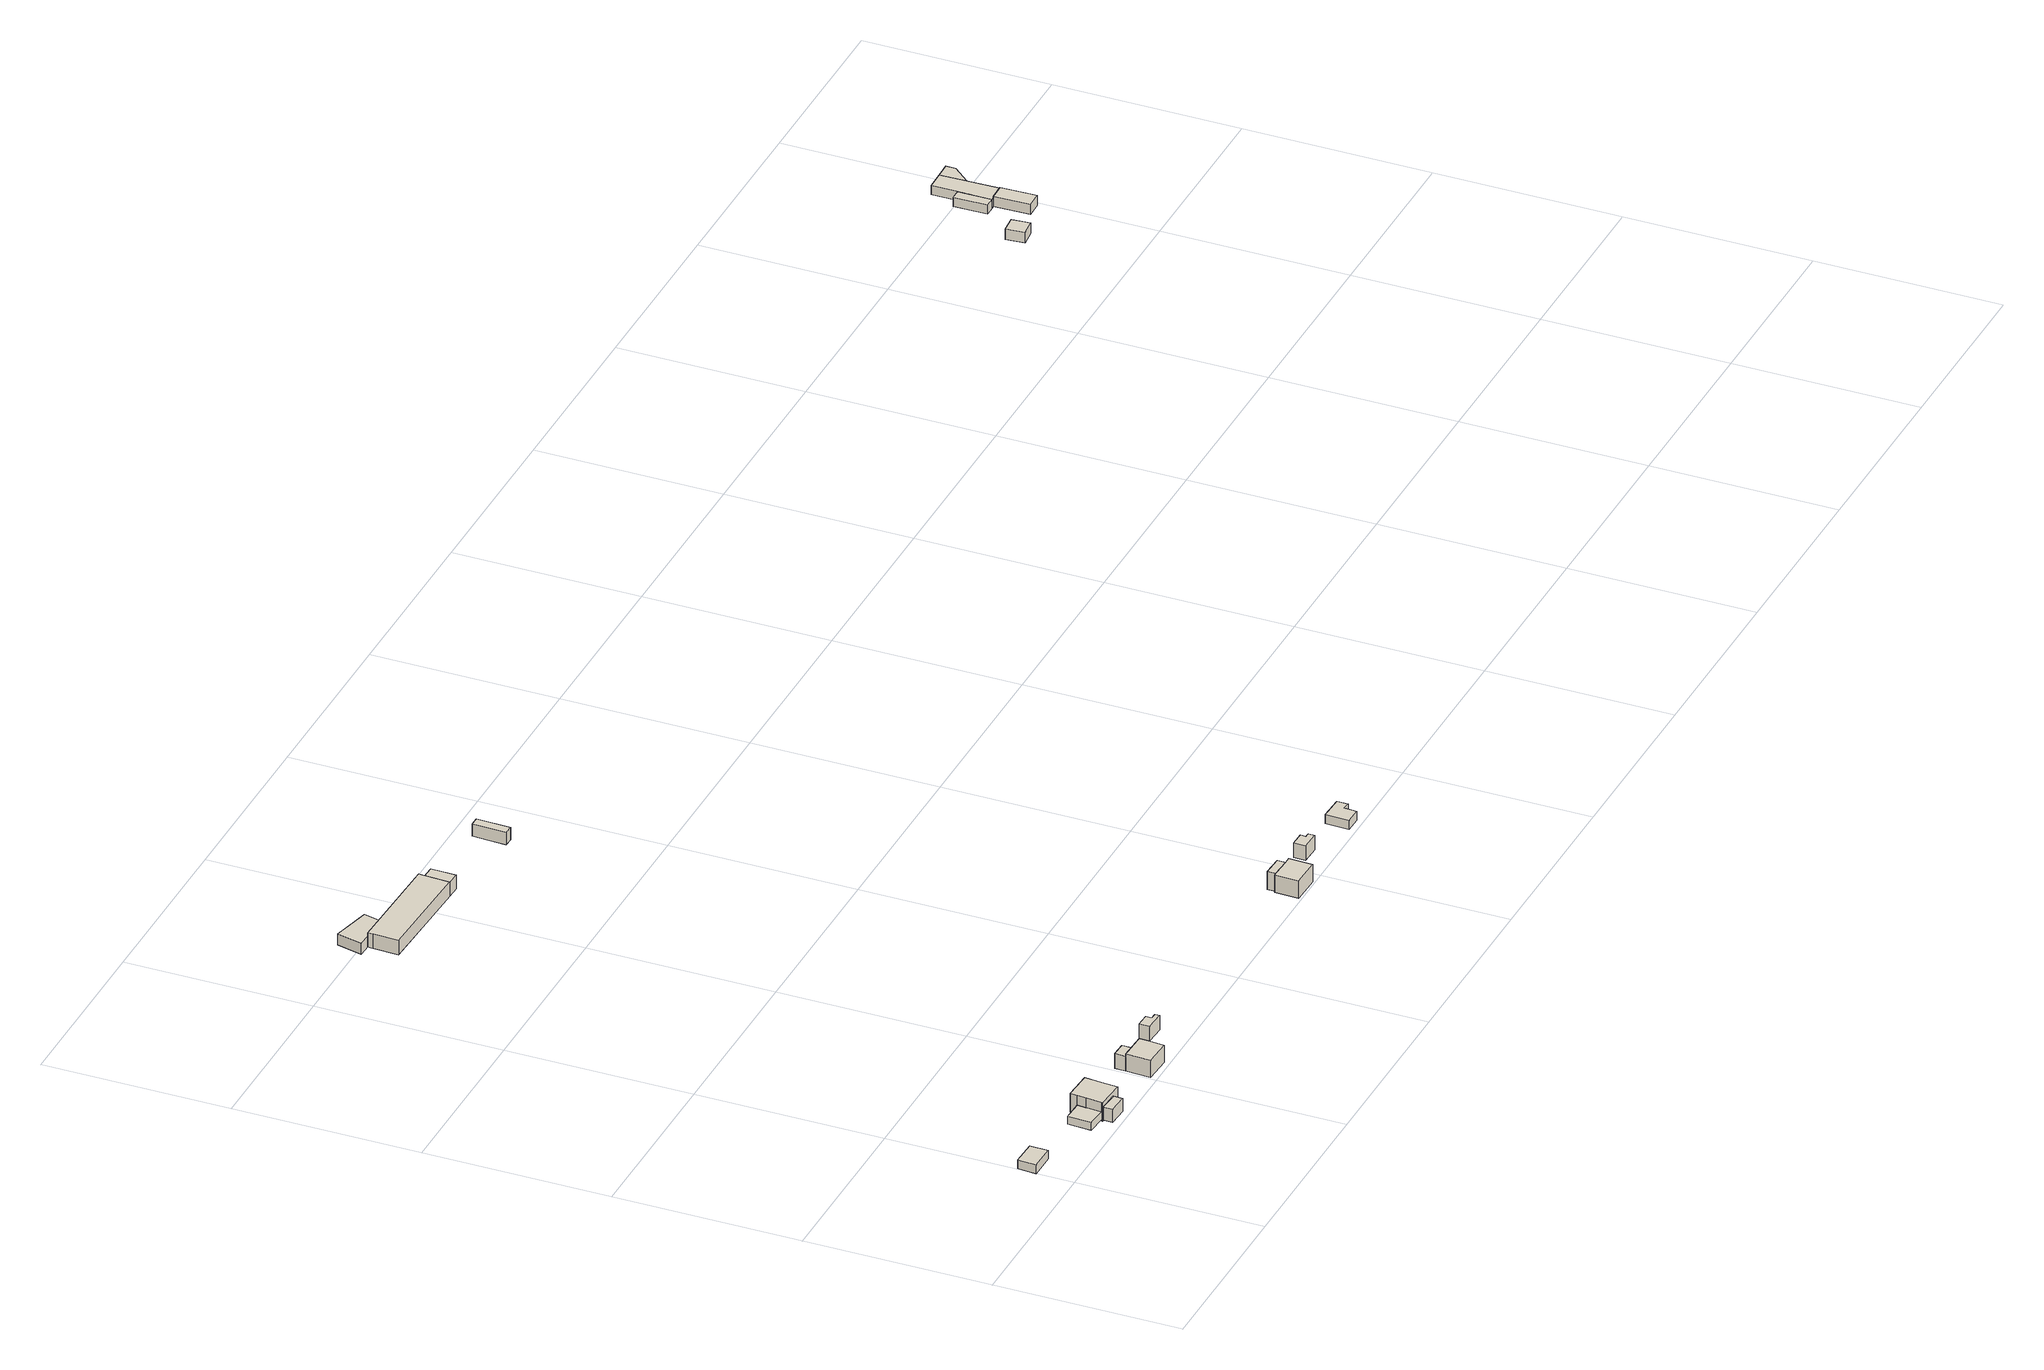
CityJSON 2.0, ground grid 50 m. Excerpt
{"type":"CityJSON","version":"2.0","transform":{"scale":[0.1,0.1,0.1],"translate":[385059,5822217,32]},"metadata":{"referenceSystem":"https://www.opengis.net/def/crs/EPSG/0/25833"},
"CityObjects":{
"building1":{"type":"Building","attributes":{"Gemeindeschluessel":"11000004","BezugspunktDach":"2200","function":"31001_1000","measuredHeight":2.42,"storeysAboveGround":1},"address":[{"country":"Germany","locality":"Berlin","thoroughfareNumber":"8 (1)","thoroughfareName":"Heckerdamm"}],"geometry":[{"type":"Solid","lod":"1","boundaries":[[[[0,1,2,3]],[[4,5,6,7]],[[4,7,3,2]],[[5,4,2,1]],[[6,5,1,0]],[[7,6,0,3]]]]}]},
"building2":{"type":"Building","attributes":{"Gemeindeschluessel":"11000004","function":"31001_1010"},"address":[{"country":"Germany","locality":"Berlin","thoroughfareNumber":"8","thoroughfareName":"Heckerdamm"}],"children":["building2-1","building2-2","building2-3"]},
"building2-1":{"type":"BuildingPart","attributes":{"BezugspunktDach":"2200","measuredHeight":6.01,"storeysAboveGround":2},"parents":["building2"],"geometry":[{"type":"MultiSurface","lod":"1","boundaries":[[[8,9,10,11,12,13,14,15]],[[16,17,18,19,20,21,22,23]],[[16,23,15,14]],[[24,25,14,13]],[[17,16,26,27]],[[28,24,27,29,18,17,13,12]],[[19,18,12,11]],[[20,19,11,10]],[[21,20,10,9]],[[22,21,9,8]],[[30,31,32,33,23,22,8,15]],[[29,27,24,28]],[[33,32,31,30]]]}]},
"building2-2":{"type":"BuildingPart","attributes":{"BezugspunktDach":"2200","measuredHeight":4.24,"storeysAboveGround":2},"parents":["building2"],"geometry":[{"type":"Solid","lod":"1","boundaries":[[[[34,31,30,35]],[[33,32,36,37]],[[33,37,35,30]],[[36,32,31,34]],[[37,36,34,35]],[[32,33,30,31]]]]}]},
"building2-3":{"type":"BuildingPart","attributes":{"BezugspunktDach":"2200","measuredHeight":2.2,"storeysAboveGround":2},"parents":["building2"],"geometry":[{"type":"MultiSurface","lod":"1","boundaries":[[[25,28,38,39]],[[40,29,26,41]],[[40,41,39,38]],[[29,40,38,28]],[[41,26,25,39]],[[26,27,24,25]],[[29,28,24,42,27]]]}]},
"building3":{"type":"Building","attributes":{"Gemeindeschluessel":"11000004","function":"31001_1010"},"address":[{"country":"Germany","locality":"Berlin","thoroughfareNumber":"13","thoroughfareName":"Heckerdamm"}],"children":["building3-1","building3-2"]},
"building3-1":{"type":"BuildingPart","attributes":{"BezugspunktDach":"2200","measuredHeight":5.5,"storeysAboveGround":1},"parents":["building3"],"geometry":[{"type":"MultiSurface","lod":"1","boundaries":[[[43,44,45,46,47]],[[48,49,50,51,52]],[[48,52,47,46]],[[49,48,53,54,55,46,45]],[[50,49,45,44]],[[51,50,44,43]],[[52,51,43,47]],[[55,54,53,48]]]}]},
"building3-2":{"type":"BuildingPart","attributes":{"BezugspunktDach":"2200","measuredHeight":4.18,"storeysAboveGround":1},"parents":["building3"],"geometry":[{"type":"MultiSurface","lod":"1","boundaries":[[[54,56,57,55]],[[58,59,53,48]],[[58,48,55,57]],[[59,58,57,56]],[[53,59,56,54]],[[53,54,55,48,60]]]}]},
"building4":{"type":"Building","attributes":{"Gemeindeschluessel":"11000004","BezugspunktDach":"2200","function":"31001_2143","measuredHeight":4.11,"storeysAboveGround":1},"address":[{"country":"Germany","locality":"Berlin","thoroughfareNumber":"13 (1)","thoroughfareName":"Heckerdamm"}],"geometry":[{"type":"Solid","lod":"1","boundaries":[[[[61,62,63,64,65,66]],[[67,68,69,70,71,72]],[[67,72,66,65]],[[68,67,65,64]],[[69,68,64,63]],[[70,69,63,62]],[[71,70,62,61]],[[72,71,61,66]]]]}]},
"building5":{"type":"Building","attributes":{"Gemeindeschluessel":"11000004","function":"31001_3212"},"address":[{"country":"Germany","locality":"Berlin","thoroughfareNumber":"204","thoroughfareName":"Heckerdamm"}],"children":["building5-1","building5-2","building5-3"]},
"building5-1":{"type":"BuildingPart","attributes":{"BezugspunktDach":"2200","measuredHeight":4.99,"storeysAboveGround":1},"parents":["building5"],"geometry":[{"type":"MultiSurface","lod":"1","boundaries":[[[73,74,75,76,77,78]],[[79,80,81,82,83,84]],[[79,84,78,77]],[[80,79,77,76]],[[81,85,86,87,76,75]],[[82,81,75,74]],[[83,88,89,74,73]],[[84,83,73,78]],[[80,87,86,85]],[[82,89,88,83]]]}]},
"building5-2":{"type":"BuildingPart","attributes":{"BezugspunktDach":"2200","measuredHeight":4.67,"storeysAboveGround":1},"parents":["building5"],"geometry":[{"type":"Solid","lod":"1","boundaries":[[[[90,91,92,89,88]],[[82,93,94,95,83]],[[93,82,89,92]],[[94,93,92,91]],[[95,94,91,90]],[[83,95,90,88]],[[82,83,88,89]]]]}]},
"building5-3":{"type":"BuildingPart","attributes":{"BezugspunktDach":"2200","measuredHeight":3.1,"storeysAboveGround":1},"parents":["building5"],"geometry":[{"type":"Solid","lod":"1","boundaries":[[[[87,86,96,97,98,99]],[[100,101,102,85,80,103]],[[100,103,99,98]],[[101,100,98,97]],[[102,101,97,96]],[[85,102,96,86]],[[103,80,87,99]],[[80,85,86,87]]]]}]},
"building6":{"type":"Building","attributes":{"Gemeindeschluessel":"11000004","BezugspunktDach":"2200","function":"31001_3210","measuredHeight":3.54,"storeysAboveGround":1},"address":[{"country":"Germany","locality":"Berlin","thoroughfareNumber":"204 (2)","thoroughfareName":"Heckerdamm"}],"geometry":[{"type":"Solid","lod":"1","boundaries":[[[[104,105,106,107]],[[108,109,110,111]],[[108,111,107,106]],[[109,108,106,105]],[[110,109,105,104]],[[111,110,104,107]]]]}]},
"building7":{"type":"Building","attributes":{"Gemeindeschluessel":"11000004","function":"31001_1010"},"address":[{"country":"Germany","locality":"Berlin","thoroughfareNumber":"197","thoroughfareName":"Heckerdamm"}],"children":["building7-1","building7-2"]},
"building7-1":{"type":"BuildingPart","attributes":{"BezugspunktDach":"2200","measuredHeight":4.98,"storeysAboveGround":2},"parents":["building7"],"geometry":[{"type":"Solid","lod":"1","boundaries":[[[[112,113,114,115,116,117]],[[118,119,120,121,122,123]],[[118,123,117,116]],[[119,118,116,115]],[[121,120,114,113]],[[122,121,113,112]],[[123,122,112,117]],[[120,119,115,114]]]]}]},
"building7-2":{"type":"BuildingPart","attributes":{"BezugspunktDach":"2200","measuredHeight":5.06,"storeysAboveGround":2},"parents":["building7"],"geometry":[{"type":"MultiSurface","lod":"1","boundaries":[[[114,124,125,115]],[[126,127,128,129]],[[126,129,115,125]],[[127,126,125,124]],[[128,127,124,114]],[[129,128,120,119]],[[119,120,114,115]]]}]},
"building8":{"type":"Building","attributes":{"Gemeindeschluessel":"11000004","BezugspunktDach":"2200","function":"31001_2143","measuredHeight":4.1,"storeysAboveGround":1},"address":[{"country":"Germany","locality":"Berlin","thoroughfareNumber":"197 (1)","thoroughfareName":"Heckerdamm"}],"geometry":[{"type":"Solid","lod":"1","boundaries":[[[[130,131,132,133,134,135]],[[136,137,138,139,140,141]],[[136,141,135,134]],[[137,136,134,133]],[[138,137,133,132]],[[139,138,132,131]],[[140,139,131,130]],[[141,140,130,135]]]]}]},
"building9":{"type":"Building","attributes":{"Gemeindeschluessel":"11000004","BezugspunktDach":"2200","function":"31001_2143","measuredHeight":2.56,"storeysAboveGround":1},"address":[{"country":"Germany","locality":"Berlin","thoroughfareNumber":"197 (2)","thoroughfareName":"Heckerdamm"}],"geometry":[{"type":"Solid","lod":"1","boundaries":[[[[142,143,144,145,146,147]],[[148,149,150,151,152,153]],[[148,153,147,146]],[[149,148,146,145]],[[150,149,145,144]],[[151,150,144,143]],[[152,151,143,142]],[[153,152,142,147]]]]}]},
"building10":{"type":"Building","attributes":{"Gemeindeschluessel":"11000004","BezugspunktDach":"2200","function":"31001_1010","measuredHeight":3.01,"storeysAboveGround":1},"address":[{"country":"Germany","locality":"Berlin","thoroughfareNumber":"182A","thoroughfareName":"Heckerdamm"}],"geometry":[{"type":"Solid","lod":"1","boundaries":[[[[154,155,156,157]],[[158,159,160,161]],[[158,161,157,156]],[[159,158,156,155]],[[160,159,155,154]],[[161,160,154,157]]]]}]},
"building11":{"type":"Building","attributes":{"Gemeindeschluessel":"11000004","function":"31001_1010"},"address":[{"country":"Germany","locality":"Berlin","thoroughfareNumber":"182","thoroughfareName":"Heckerdamm"}],"children":["building11-1","building11-2","building11-3","building11-4"]},
"building11-1":{"type":"BuildingPart","attributes":{"BezugspunktDach":"2200","measuredHeight":2.6,"storeysAboveGround":1},"parents":["building11"],"geometry":[{"type":"MultiSurface","lod":"1","boundaries":[[[162,163,164,165]],[[166,167,168,169]],[[166,169,165,164]],[[167,170,171,164,163]],[[168,172,173,162]],[[169,168,174,175,165]],[[166,164,171,170]],[[167,163,173,172]],[[162,175,174,168]]]}]},
"building11-2":{"type":"BuildingPart","attributes":{"BezugspunktDach":"2200","measuredHeight":2.6,"storeysAboveGround":1},"parents":["building11"],"geometry":[{"type":"Solid","lod":"1","boundaries":[[[[176,162,175,177]],[[174,168,178,179]],[[174,179,177,175]],[[178,168,162,176]],[[179,178,176,177]],[[168,174,175,162]]]]}]},
"building11-3":{"type":"BuildingPart","attributes":{"BezugspunktDach":"2200","measuredHeight":2.6,"storeysAboveGround":1},"parents":["building11"],"geometry":[{"type":"Solid","lod":"1","boundaries":[[[[171,180,181,164]],[[182,183,170,166]],[[182,166,164,181]],[[183,182,181,180]],[[170,183,180,171]],[[166,170,171,164]]]]}]},
"building11-4":{"type":"BuildingPart","attributes":{"BezugspunktDach":"2200","measuredHeight":3.2,"storeysAboveGround":1},"parents":["building11"],"geometry":[{"type":"MultiSurface","lod":"1","boundaries":[[[184,185,186,187]],[[167,188,189,172]],[[163,173,187,186]],[[188,167,186,185]],[[189,188,185,184]],[[172,189,184,187]],[[167,172,173,163]]]}]}
},
"vertices":[
[72,100,31],[72,149,31],[4,151,31],[0,100,31],[4,151,6],[72,149,6],[72,100,6],[0,100,6],
[360,41,59],[363,86,59],[366,131,59],[287,135,59],[285,115,59],[283,91,59],[281,49,59],[280,46,59],[281,49,6],[283,91,6],[285,115,6],[287,135,6],[366,131,6],[363,86,6],[360,41,6],[280,46,6],[283,91,32],[281,49,32],[281,49,10],[283,91,10],[285,115,32],[285,115,10],[280,46,47],[335,42,47],[335,42,10],[280,46,10],
[333,17,47],[279,20,47],[333,17,10],[279,20,10],
[229,117,32],[226,53,32],[229,117,10],[226,53,10],[283,91,26],
[580,14,56],[582,47,56],[583,81,56],[507,84,56],[504,17,56],[507,84,7],[583,81,7],[582,47,7],[580,14,7],[504,17,7],[548,82,7],[548,82,49],[507,84,49],
[549,112,49],[508,113,49],[508,113,7],[549,112,7],[527,83,7],
[712,83,46],[713,96,46],[695,96,46],[696,113,46],[658,114,46],[657,85,46],[658,114,5],[696,113,5],[695,96,5],[713,96,5],[712,83,5],[657,85,5],
[582,1892,47],[585,1960,47],[586,1976,47],[295,1984,47],[295,1970,47],[293,1902,47],[295,1970,6],[295,1984,6],[586,1976,6],[585,1960,6],[582,1892,6],[293,1902,6],[371,1982,6],[371,1982,37],[295,1984,37],[582,1892,45],[585,1960,45],
[620,1891,45],[622,1959,45],[598,1960,45],[598,1960,6],[622,1959,6],[620,1891,6],
[371,1983,37],[382,2030,37],[276,2055,37],[259,1985,37],[276,2055,6],[382,2030,6],[371,1983,6],[259,1985,6],
[871,1857,43],[874,1948,43],[849,1948,43],[846,1858,43],[849,1948,8],[874,1948,8],[871,1857,8],[846,1858,8],
[1461,4,59],[1463,68,59],[1444,68,59],[1389,70,59],[1383,70,59],[1381,6,59],[1383,70,9],[1389,70,9],[1444,68,9],[1463,68,9],[1461,4,9],[1381,6,9],
[1445,90,59],[1389,92,59],[1389,92,8],[1445,90,8],[1444,68,8],[1389,70,8],
[1598,57,49],[1598,75,49],[1585,75,49],[1586,90,49],[1546,91,49],[1545,59,49],[1546,91,8],[1586,90,8],[1585,75,8],[1598,75,8],[1598,57,8],[1545,59,8],
[1756,15,36],[1757,48,36],[1777,47,36],[1778,77,36],[1713,79,36],[1711,16,36],[1713,79,10],[1778,77,10],[1777,47,10],[1757,48,10],[1756,15,10],[1711,16,10],
[3822,1777,37],[3866,1781,37],[3861,1831,37],[3817,1827,37],[3861,1831,7],[3866,1781,7],[3822,1777,7],[3817,1827,7],
[3931,1911,34],[3984,1913,34],[3980,2071,34],[3929,2070,34],[3980,2071,8],[3984,1913,8],[3931,1911,8],[3929,2070,8],[3982,1999,8],[3982,1999,34],[3940,1912,8],[3940,1912,34],[3930,2001,8],[3930,2001,34],
[3903,1910,34],[3902,2001,34],[3903,1910,8],[3902,2001,8],
[4023,2046,34],[4023,2072,34],[4023,2072,8],[4023,2046,8],
[3943,1815,36],[3987,1816,36],[3984,1913,36],[3940,1912,36],[3987,1816,8],[3943,1815,8]
]}
